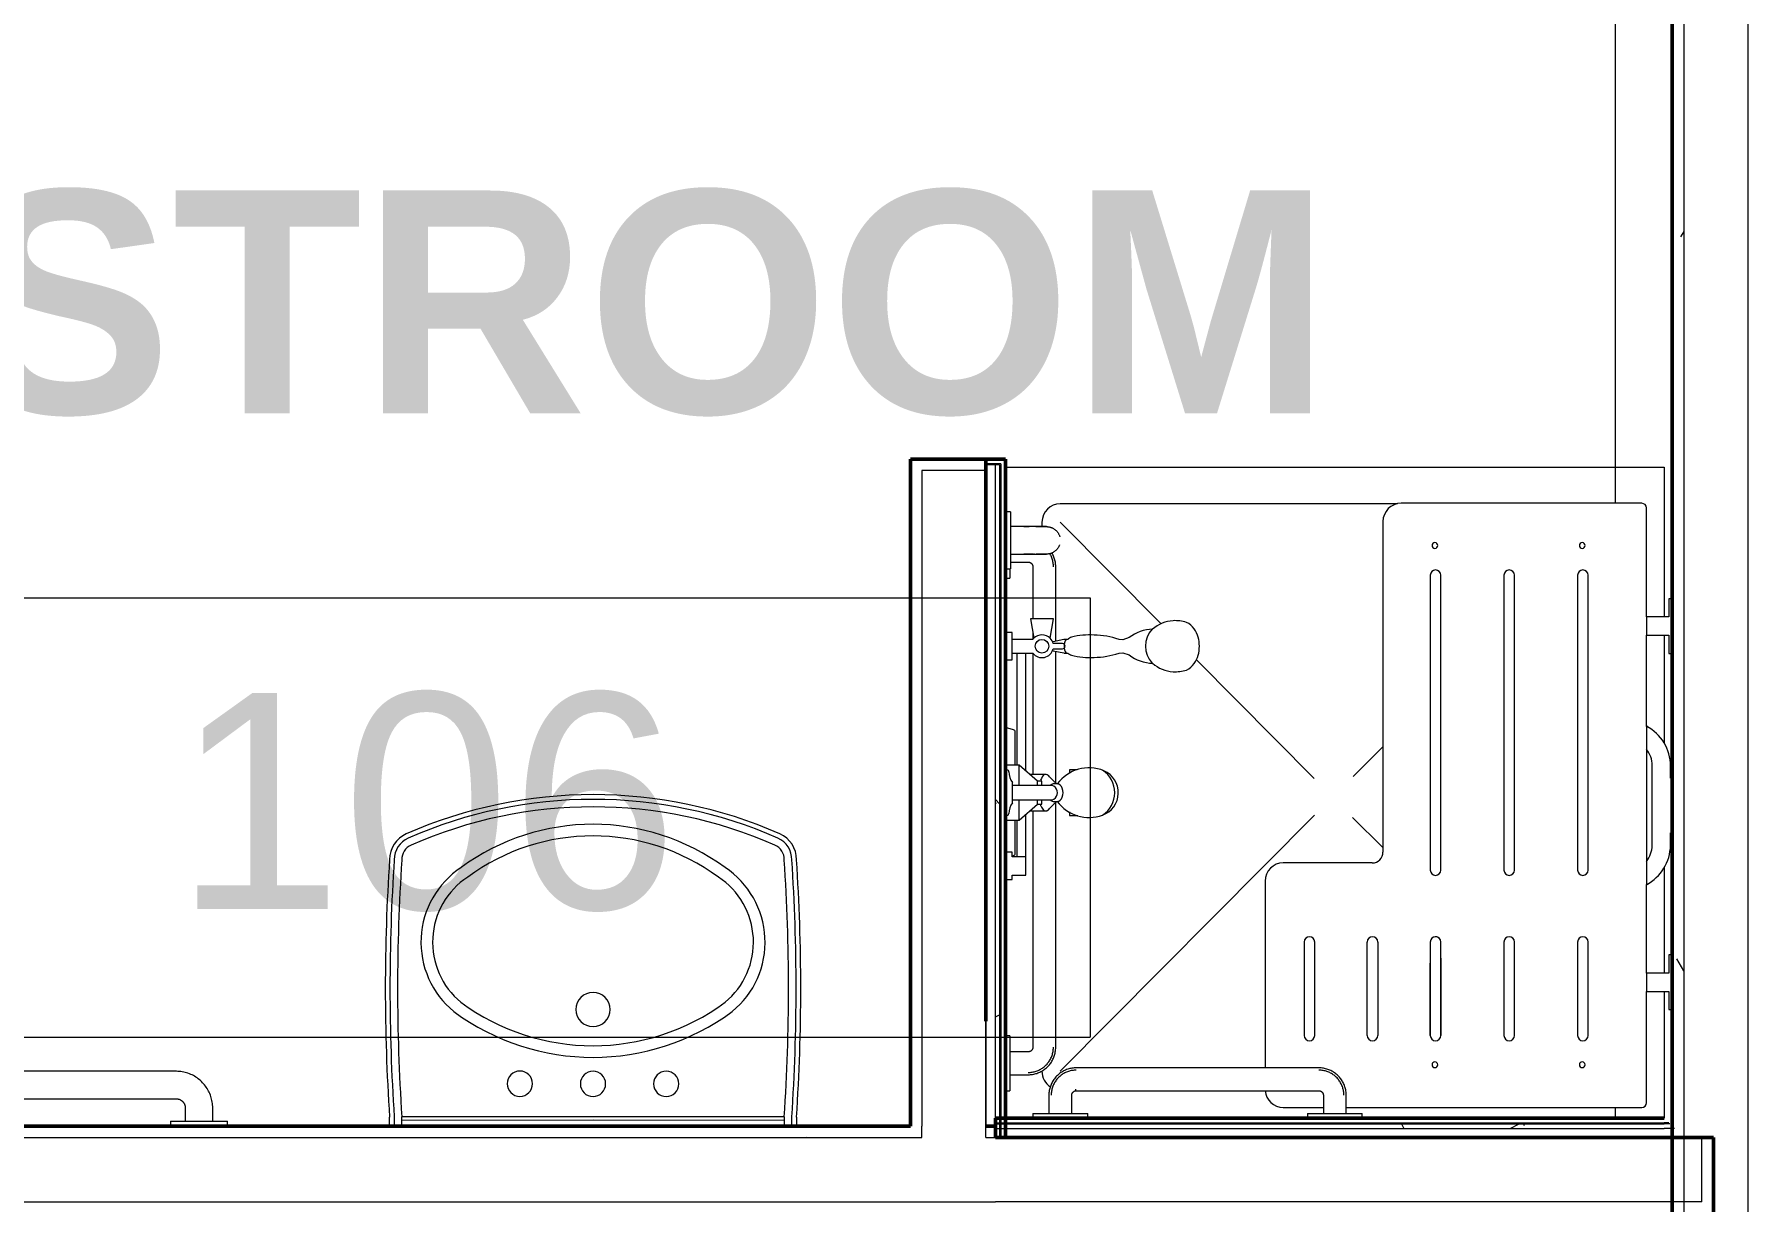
# Model space of a CAD drawing. Header units: inches. Extents: x 23906 to 26716, y -23130 to -20467.
# Drawn here: x 25213.5 to 25307.1, y -22465.6 to -22401.8 of the extents above; entities that cross this region are included whole.
import ezdxf

# ---------------------------------------------------------------- set-up
doc = ezdxf.new("R2010")
doc.units = ezdxf.units.IN
doc.header["$MEASUREMENT"] = 0
for name, color, linetype, lineweight in [('A-AREA', 32, 'Continuous', 9), ('A-AREA-IDEN', 2, 'Continuous', 9), ('A-GENM', 13, 'Continuous', 9), ('A-WALL', 113, 'Continuous', 13), ('A-WALL-PATT', 111, 'Continuous', 50), ('I-WALL', 2, 'Continuous', 13), ('P-SANR-FIXT', 6, 'Continuous', 9), ('Q-SPCQ', 91, 'Continuous', 9)]:
    doc.layers.add(name, color=color, linetype=linetype, lineweight=lineweight)
doc.styles.add('Arial_2', font='arial.ttf', dxfattribs={"height": 11.802395})
doc.styles.add('Arial_B_1', font='arialbd.ttf', dxfattribs={"height": 12.177074})
pattern_1 = [(0, (0, 0), (30.72, 7.68), [1.267, -21.773, 1.267, -21.773, -122.88]), (0, (0, 0), (30.72, 7.68), [-46.08, 1.267, -44.813, 1.267, -21.773, -53.76]), (0, (0, 0), (30.72, 7.68), [-115.2, 1.267, -14.093, 1.267, -37.133]), (120, (11.52, 3.84), (-22.0110751, 22.7643004), [1.267, -21.773, 1.267, -21.773, -122.88]), (120, (11.52, 3.84), (-22.0110751, 22.7643004), [-46.08, 1.267, -44.813, 1.267, -21.773, -53.76]), (120, (11.52, 3.84), (-22.0110751, 22.7643004), [-115.2, 1.267, -14.093, 1.267, -37.133]), (240, (15.36, 19.2), (-8.7089249, -30.4443004), [1.267, -21.773, 1.267, -21.773, -122.88]), (240, (15.36, 19.2), (-8.7089249, -30.4443004), [-46.08, 1.267, -44.813, 1.267, -21.773, -53.76]), (240, (15.36, 19.2), (-8.7089249, -30.4443004), [-115.2, 1.267, -14.093, 1.267, -37.133])]
pattern_2 = [(296.565, (14.4, 8.64), (0.000499, 57.600217), [6.44, -122.358]), (33.69, (17.28, 2.88), (0.000345, 57.60007), [10.384, -197.296]), (33.69, (74.88, 2.88), (0.000345, 57.60007), [10.384, -197.296]), (33.69, (132.48, 2.88), (0.000345, 57.60007), [10.384, -197.296]), (116.565, (25.92, 8.64), (-0.000396, 57.59977), [6.44, -122.358]), (213.69, (23.04, 14.4), (0.000345, 57.60007), [10.384, -197.296]), (213.69, (80.64, 14.4), (0.000345, 57.60007), [10.384, -197.296]), (213.69, (138.24, 14.4), (0.000345, 57.60007), [10.384, -197.296]), (26.565, (37.44, 8.64), (0.0005, 57.60022), [12.88, -115.918]), (26.565, (95.04, 8.64), (0.0005, 57.60022), [12.88, -115.918]), (270, (48.96, 14.4), (57.6, 4e-15), [5.76, -51.84]), (225, (48.96, 8.64), (-4e-15, 57.599504), [8.146, -73.313]), (135, (43.2, 2.88), (4e-15, 57.599504), [8.146, -73.313]), (288.435, (25.92, 25.92), (0.000265, 57.599939), [9.107, -173.04]), (18.435, (28.8, 17.28), (0.000265, 57.59994), [9.107, -173.04]), (18.435, (86.4, 17.28), (0.000265, 57.59994), [9.107, -173.04]), (18.435, (144, 17.28), (0.000265, 57.59994), [9.107, -173.04]), (135, (37.44, 20.16), (4e-15, 57.599504), [8.146, -73.313]), (180, (31.68, 25.92), (-7e-15, -57.6), [5.76, -51.84]), (251.565, (11.52, 40.32), (-0.000265, 57.599939), [9.107, -173.04]), (315, (8.64, 31.68), (-4e-15, 57.599504), [8.146, -73.313]), (71.565, (14.4, 25.92), (-0.000265, 57.599939), [9.107, -173.04]), (135, (17.28, 34.56), (4e-15, 57.599504), [8.146, -73.313]), (225, (34.56, 40.32), (-4e-15, 57.599504), [8.146, -73.313]), (123.69, (28.8, 34.56), (0.000345, 57.600068), [10.384, -197.296]), (123.69, (86.4, 34.56), (0.000345, 57.600068), [10.384, -197.296]), (26.565, (23.04, 43.2), (0.0005, 57.60022), [6.44, -122.358]), (26.565, (80.64, 43.2), (0.0005, 57.60022), [6.44, -122.358]), (315, (28.8, 46.08), (-4e-15, 57.599504), [8.146, -73.313]), (213.69, (54.72, 54.72), (0.000345, 57.60007), [10.384, -197.296]), (213.69, (112.32, 54.72), (0.000345, 57.60007), [10.384, -197.296]), (213.69, (169.92, 54.72), (0.000345, 57.60007), [10.384, -197.296]), (296.565, (46.08, 48.96), (0.000499, 57.600217), [6.44, -122.358]), (45, (48.96, 43.2), (4e-15, 57.599504), [8.146, -73.313]), (90, (54.72, 48.96), (-57.6, 4e-15), [5.76, -51.84]), (213.69, (28.8, 57.6), (0.000345, 57.60007), [10.384, -197.296]), (213.69, (86.4, 57.6), (0.000345, 57.60007), [10.384, -197.296]), (213.69, (144, 57.6), (0.000345, 57.60007), [10.384, -197.296]), (315, (20.16, 51.84), (-4e-15, 57.599504), [4.073, -77.386]), (26.565, (23.04, 48.96), (0.0005, 57.60022), [6.44, -122.358]), (26.565, (80.64, 48.96), (0.0005, 57.60022), [6.44, -122.358]), (90, (28.8, 51.84), (-57.6, 4e-15), [5.76, -51.84]), (333.435, (5.76, 54.72), (-0.0005, 57.60022), [6.44, -122.358]), (333.435, (63.36, 54.72), (-0.0005, 57.60022), [6.44, -122.358]), (243.435, (11.52, 51.84), (0.000396, 57.59977), [6.44, -122.358]), (161.565, (8.64, 46.08), (-0.000265, 57.59994), [9.107, -173.04]), (161.565, (66.24, 46.08), (-0.000265, 57.59994), [9.107, -173.04]), (161.565, (123.84, 46.08), (-0.000265, 57.59994), [9.107, -173.04]), (45, (0, 48.96), (4e-15, 57.599504), [8.146, -73.313]), (26.565, (2.88, 0), (0.0005, 57.60022), [6.44, -122.358]), (26.565, (60.48, 0), (0.0005, 57.60022), [6.44, -122.358]), (116.565, (8.64, 2.88), (-0.000396, 57.59977), [6.44, -122.358]), (206.565, (5.76, 8.64), (0.0005, 57.60022), [6.44, -122.358]), (206.565, (63.36, 8.64), (0.0005, 57.60022), [6.44, -122.358]), (296.565, (0, 5.76), (0.000499, 57.600217), [6.44, -122.358]), (14.036, (43.2, 25.92), (0.000245, 57.59979), [11.875, -225.616]), (14.036, (100.8, 25.92), (0.000245, 57.59979), [11.875, -225.616]), (14.036, (158.4, 25.92), (0.000245, 57.59979), [11.875, -225.616]), (14.036, (216, 25.92), (0.000245, 57.59979), [11.875, -225.616]), (135, (54.72, 28.8), (4e-15, 57.599504), [8.146, -73.313]), (198.435, (48.96, 34.56), (0.000265, 57.59994), [9.107, -173.04]), (198.435, (106.56, 34.56), (0.000265, 57.59994), [9.107, -173.04]), (198.435, (164.16, 34.56), (0.000265, 57.59994), [9.107, -173.04]), (296.565, (40.32, 31.68), (0.000499, 57.600217), [6.44, -122.358]), (333.435, (2.88, 17.28), (-0.0005, 57.60022), [6.44, -122.358]), (333.435, (60.48, 17.28), (-0.0005, 57.60022), [6.44, -122.358]), (45, (8.64, 14.4), (4e-15, 57.599504), [4.073, -77.386]), (116.565, (11.52, 17.28), (-0.000396, 57.59977), [6.44, -122.358]), (225, (8.64, 23.04), (-4e-15, 57.599504), [8.146, -73.313])]

# ---------------------------------------------------------------- blocks, each defined once
blk = doc.blocks.new('Sink-Bathroom-Kohler-Pinoir-2035-8 - Vitreous_China-0-White-11071-Enlarged First Floor Plan _East_')
at = {"layer": 'P-SANR-FIXT', "color": 7}
for p, q in [((25232.927, -22461.428), (25232.927, -22460.931)), ((25233.183, -22460.922), (25233.183, -22461.428)), ((25233.596, -22461.428), (25233.596, -22460.908)), ((25233.596, -22461.095), (25244.046, -22461.08)), ((25244.046, -22460.908), (25233.597, -22460.908)), ((25254.496, -22460.908), (25244.046, -22460.908)), ((25244.046, -22461.08), (25254.497, -22461.095)), ((25254.497, -22460.908), (25254.497, -22461.428)), ((25254.91, -22461.428), (25254.91, -22460.922)), ((25255.166, -22460.931), (25255.166, -22461.428))]:
    blk.add_line(p, q, dxfattribs=at)
for centre, radius, start, end in [((25244.048, -22468.728), 25.411, 66.33023, 113.67416), ((25244.048, -22468.728), 25.155, 66.33023, 113.67265), ((25244.048, -22468.728), 24.741, 66.33023, 113.66977), ((25234.472, -22446.867), 1.545, 113.96045, 180.03452), ((25244.046, -22457.139), 12.202, 53.76827, 126.23173), ((25244.046, -22457.139), 11.567, 53.69309, 126.30691), ((25253.634, -22446.858), 1.532, 359.50574, 66.33023), ((25234.472, -22446.867), 1.289, 113.98765, 180.39647), ((25234.472, -22446.867), 0.875, 114.05534, 181.29272), ((25253.634, -22446.858), 0.862, 358.07827, 66.33023), ((25253.634, -22446.858), 1.276, 359.09648, 66.33023), ((25339.276, -22453.898), 106.581, 176.21831, 183.7835), ((25339.276, -22453.898), 106.325, 176.21351, 183.78805), ((25339.276, -22453.898), 105.911, 176.20455, 183.79545), ((25239.54, -22451.377), 4.895, 123.55144, 230.63664), ((25248.553, -22451.377), 4.895, 309.36336, 56.44856), ((25148.817, -22453.898), 105.911, 356.20455, 3.79545), ((25148.817, -22453.898), 106.325, 356.21195, 3.78539), ((25148.817, -22453.898), 106.581, 356.2165, 3.78002), ((25239.54, -22451.377), 4.26, 123.35585, 230.42253), ((25248.553, -22451.377), 4.26, 309.57747, 56.64415), ((25244.046, -22444.848), 12.183, 233.65076, 306.34924), ((25244.046, -22455.053), 0.934, 0, 180), ((25244.046, -22444.848), 12.818, 233.57252, 306.42748), ((25244.046, -22455.053), 0.934, 180, 0), ((25240.05, -22459.105), 0.692, 0, 180), ((25244.046, -22459.115), 0.69, 0, 180), ((25248.046, -22459.115), 0.69, 0, 180), ((25240.05, -22459.105), 0.692, 180, 0), ((25244.046, -22459.115), 0.69, 180, 0), ((25248.046, -22459.115), 0.69, 180, 0)]:
    blk.add_arc(centre, radius, start, end, dxfattribs=at)
blk = doc.blocks.new('817_Grab_Bars - 8170-001420-V28-Enlarged First Floor Plan _East_')
at = {"layer": 'Q-SPCQ', "color": 7}
for p, q in [((25501.515, -22642.74), (25501.234, -22642.74)), ((25501.234, -22644.303), (25501.234, -22642.74)), ((25501.234, -22643.553), (25500.515, -22643.553)), ((25500.515, -22645.053), (25501.234, -22645.053)), ((25501.234, -22645.865), (25501.234, -22644.303)), ((25498.515, -22645.553), (25498.515, -22685.053)), ((25500.015, -22685.053), (25500.015, -22645.553)), ((25501.234, -22645.865), (25501.515, -22645.865)), ((25501.515, -22684.74), (25501.234, -22684.74)), ((25501.234, -22686.303), (25501.234, -22684.74)), ((25501.234, -22685.553), (25500.515, -22685.553)), ((25500.515, -22687.053), (25501.234, -22687.053)), ((25501.234, -22687.865), (25501.234, -22686.303)), ((25501.234, -22687.865), (25501.515, -22687.865))]:
    blk.add_line(p, q, dxfattribs=at)
at = {"layer": 'Q-SPCQ', "color": 7, "flags": 128}
for points in [[(25500.515, -22643.553), (25500.435, -22643.554), (25500.355, -22643.559), (25500.276, -22643.567), (25500.197, -22643.578), (25500.118, -22643.593), (25500.04, -22643.61), (25499.963, -22643.631), (25499.886, -22643.654), (25499.811, -22643.681), (25499.736, -22643.711), (25499.663, -22643.743), (25499.592, -22643.779), (25499.521, -22643.817), (25499.453, -22643.858), (25499.386, -22643.902), (25499.321, -22643.949), (25499.258, -22643.998), (25499.196, -22644.049), (25499.137, -22644.103), (25499.081, -22644.159), (25499.026, -22644.218), (25498.974, -22644.279), (25498.924, -22644.341), (25498.877, -22644.406), (25498.832, -22644.472), (25498.79, -22644.54), (25498.751, -22644.61), (25498.715, -22644.681), (25498.682, -22644.754), (25498.651, -22644.828), (25498.624, -22644.903), (25498.599, -22644.979), (25498.578, -22645.056), (25498.559, -22645.134), (25498.544, -22645.213), (25498.532, -22645.292), (25498.523, -22645.371), (25498.518, -22645.451), (25498.515, -22645.531), (25498.515, -22645.553)], [(25500.015, -22645.553), (25500.016, -22645.533), (25500.017, -22645.513), (25500.019, -22645.493), (25500.022, -22645.473), (25500.025, -22645.453), (25500.03, -22645.434), (25500.035, -22645.415), (25500.041, -22645.396), (25500.047, -22645.377), (25500.055, -22645.358), (25500.063, -22645.34), (25500.072, -22645.322), (25500.081, -22645.304), (25500.092, -22645.287), (25500.103, -22645.27), (25500.114, -22645.254), (25500.126, -22645.238), (25500.139, -22645.223), (25500.153, -22645.208), (25500.167, -22645.194), (25500.181, -22645.18), (25500.197, -22645.167), (25500.212, -22645.155), (25500.228, -22645.143), (25500.245, -22645.132), (25500.262, -22645.122), (25500.28, -22645.112), (25500.297, -22645.103), (25500.316, -22645.094), (25500.334, -22645.087), (25500.353, -22645.08), (25500.372, -22645.074), (25500.391, -22645.068), (25500.411, -22645.064), (25500.43, -22645.06), (25500.45, -22645.057), (25500.47, -22645.055), (25500.49, -22645.053), (25500.51, -22645.053), (25500.515, -22645.053)], [(25498.515, -22685.053), (25498.517, -22685.133), (25498.522, -22685.213), (25498.53, -22685.292), (25498.541, -22685.371), (25498.555, -22685.45), (25498.573, -22685.528), (25498.593, -22685.606), (25498.617, -22685.682), (25498.643, -22685.757), (25498.673, -22685.832), (25498.706, -22685.905), (25498.741, -22685.976), (25498.78, -22686.047), (25498.821, -22686.115), (25498.865, -22686.182), (25498.911, -22686.247), (25498.96, -22686.31), (25499.012, -22686.372), (25499.066, -22686.431), (25499.122, -22686.488), (25499.18, -22686.542), (25499.241, -22686.594), (25499.304, -22686.644), (25499.368, -22686.691), (25499.435, -22686.736), (25499.503, -22686.778), (25499.573, -22686.817), (25499.644, -22686.853), (25499.717, -22686.886), (25499.791, -22686.917), (25499.866, -22686.944), (25499.942, -22686.969), (25500.019, -22686.99), (25500.097, -22687.009), (25500.175, -22687.024), (25500.254, -22687.036), (25500.334, -22687.045), (25500.414, -22687.05), (25500.494, -22687.053), (25500.515, -22687.053)], [(25500.515, -22685.553), (25500.495, -22685.552), (25500.475, -22685.551), (25500.455, -22685.549), (25500.436, -22685.546), (25500.416, -22685.543), (25500.396, -22685.538), (25500.377, -22685.533), (25500.358, -22685.527), (25500.339, -22685.521), (25500.321, -22685.513), (25500.302, -22685.505), (25500.284, -22685.496), (25500.267, -22685.487), (25500.25, -22685.476), (25500.233, -22685.465), (25500.217, -22685.454), (25500.201, -22685.442), (25500.186, -22685.429), (25500.171, -22685.415), (25500.157, -22685.401), (25500.143, -22685.387), (25500.13, -22685.371), (25500.117, -22685.356), (25500.106, -22685.34), (25500.094, -22685.323), (25500.084, -22685.306), (25500.074, -22685.288), (25500.065, -22685.271), (25500.057, -22685.252), (25500.049, -22685.234), (25500.042, -22685.215), (25500.036, -22685.196), (25500.031, -22685.177), (25500.026, -22685.157), (25500.023, -22685.138), (25500.019, -22685.118), (25500.017, -22685.098), (25500.016, -22685.078), (25500.015, -22685.058), (25500.015, -22685.053)]]:
    blk.add_lwpolyline(points, dxfattribs=at)
blk = doc.blocks.new('Parametric_ADA_Grab_Bar_-_2_Piece_3744 - Parametric_ADA_Grab_Bar_-_2_Piece_3744 2-222682-Enlarged First Floor Plan _East_')
at = {"layer": 'A-GENM', "color": 7}
for p, q in [((0.281, 30.906), (1.25, 30.906)), ((0, 30.031), (0.25, 30.031)), ((0.25, 30.526), (0.25, 30.031)), ((1.5, 30.656), (1.5, 27.812)), ((2.75, 26.588), (2.75, 30.656)), ((1.5, 27.045), (1.5, 26.687)), ((1.5, 25.937), (1.5, 19.308)), ((2.75, 18.864), (2.75, 26.037)), ((1.5, 17.317), (1.5, 4.406)), ((2.75, 4.406), (2.75, 17.761)), ((0.25, 5.031), (0, 5.031)), ((0.25, 5.031), (0.25, 2.031)), ((1.25, 4.156), (0.25, 4.156)), ((0.25, 2.906), (1.25, 2.906)), ((17.125, 3.281), (3.875, 3.281)), ((0, 2.031), (0.25, 2.031)), ((3.875, 2.031), (17.125, 2.031)), ((2.375, 1.781), (2.375, 0.781)), ((3.625, 0.781), (3.625, 1.781)), ((17.375, 1.781), (17.375, 0.781)), ((18.625, 0.781), (18.625, 1.781)), ((1.5, 0.781), (1.5, 0.531)), ((1.5, 0.781), (4.5, 0.781)), ((4.5, 0.531), (4.5, 0.781)), ((16.5, 0.781), (16.5, 0.531)), ((16.5, 0.781), (19.5, 0.781)), ((19.5, 0.531), (19.5, 0.781))]:
    blk.add_line(p, q, dxfattribs=at)
at = {"layer": 'A-GENM', "color": 7, "flags": 128}
for points in [[(1.25, 30.906), (1.26, 30.906), (1.27, 30.905), (1.28, 30.904), (1.29, 30.903), (1.3, 30.901), (1.309, 30.899), (1.319, 30.897), (1.329, 30.894), (1.338, 30.89), (1.347, 30.887), (1.356, 30.882), (1.365, 30.878), (1.374, 30.873), (1.383, 30.868), (1.391, 30.863), (1.399, 30.857), (1.407, 30.851), (1.415, 30.844), (1.422, 30.837), (1.429, 30.83), (1.436, 30.823), (1.443, 30.816), (1.449, 30.808), (1.455, 30.8), (1.46, 30.791), (1.466, 30.783), (1.47, 30.774), (1.475, 30.765), (1.479, 30.756), (1.483, 30.747), (1.486, 30.737), (1.49, 30.728), (1.492, 30.718), (1.494, 30.709), (1.496, 30.699), (1.498, 30.689), (1.499, 30.679), (1.5, 30.669), (1.5, 30.659), (1.5, 30.656)], [(2.625, 30.656), (2.624, 30.711), (2.621, 30.766), (2.615, 30.821), (2.607, 30.875), (2.598, 30.929), (2.586, 30.983), (2.571, 31.036), (2.555, 31.089), (2.537, 31.141), (2.516, 31.192), (2.494, 31.242), (2.47, 31.291), (2.443, 31.339), (2.417, 31.384)], [(2.75, 30.656), (2.749, 30.716), (2.745, 30.776), (2.739, 30.836), (2.731, 30.895), (2.72, 30.954), (2.707, 31.013), (2.692, 31.071), (2.674, 31.128), (2.654, 31.185), (2.632, 31.24), (2.607, 31.295), (2.58, 31.349), (2.552, 31.402)], [(1.25, 2.906), (1.31, 2.907), (1.37, 2.911), (1.43, 2.917), (1.489, 2.925), (1.548, 2.936), (1.607, 2.949), (1.665, 2.965), (1.722, 2.982), (1.778, 3.002), (1.834, 3.025), (1.889, 3.049), (1.943, 3.076), (1.995, 3.105), (2.047, 3.135), (2.097, 3.168), (2.146, 3.203), (2.193, 3.24), (2.239, 3.279), (2.283, 3.319), (2.326, 3.361), (2.367, 3.405), (2.406, 3.451), (2.443, 3.498), (2.479, 3.546), (2.512, 3.596), (2.544, 3.647), (2.573, 3.699), (2.6, 3.753), (2.625, 3.807), (2.648, 3.863), (2.669, 3.919), (2.687, 3.976), (2.703, 4.034), (2.717, 4.092), (2.728, 4.151), (2.737, 4.211), (2.744, 4.27), (2.748, 4.33), (2.75, 4.39), (2.75, 4.406)], [(1.5, 4.406), (1.5, 4.396), (1.499, 4.386), (1.498, 4.376), (1.497, 4.366), (1.495, 4.357), (1.493, 4.347), (1.49, 4.337), (1.487, 4.328), (1.484, 4.318), (1.48, 4.309), (1.476, 4.3), (1.472, 4.291), (1.467, 4.282), (1.462, 4.273), (1.456, 4.265), (1.451, 4.257), (1.444, 4.249), (1.438, 4.241), (1.431, 4.234), (1.424, 4.227), (1.417, 4.22), (1.409, 4.214), (1.401, 4.207), (1.393, 4.201), (1.385, 4.196), (1.377, 4.191), (1.368, 4.186), (1.359, 4.181), (1.35, 4.177), (1.341, 4.173), (1.331, 4.17), (1.322, 4.167), (1.312, 4.164), (1.302, 4.162), (1.292, 4.16), (1.283, 4.158), (1.273, 4.157), (1.263, 4.157), (1.253, 4.156), (1.25, 4.156)], [(1.25, 3.031), (1.305, 3.032), (1.36, 3.036), (1.415, 3.041), (1.469, 3.049), (1.523, 3.059), (1.577, 3.071), (1.63, 3.085), (1.683, 3.101), (1.734, 3.119), (1.785, 3.14), (1.836, 3.162), (1.885, 3.187), (1.933, 3.213), (1.98, 3.241), (2.026, 3.271), (2.071, 3.303), (2.115, 3.337), (2.157, 3.373), (2.197, 3.41), (2.236, 3.448), (2.274, 3.488), (2.31, 3.53), (2.344, 3.573), (2.376, 3.618), (2.407, 3.663), (2.436, 3.71), (2.463, 3.758), (2.488, 3.807), (2.511, 3.857), (2.532, 3.908), (2.55, 3.96), (2.567, 4.012), (2.582, 4.065), (2.595, 4.119), (2.605, 4.173), (2.613, 4.227), (2.619, 4.282), (2.623, 4.336), (2.625, 4.391), (2.625, 4.406)], [(3.875, 3.281), (3.815, 3.28), (3.755, 3.276), (3.695, 3.27), (3.636, 3.262), (3.577, 3.251), (3.518, 3.238), (3.46, 3.223), (3.403, 3.205), (3.347, 3.185), (3.291, 3.163), (3.236, 3.138), (3.182, 3.112), (3.13, 3.083), (3.078, 3.052), (3.028, 3.019), (2.979, 2.984), (2.932, 2.948), (2.886, 2.909), (2.842, 2.869), (2.799, 2.826), (2.758, 2.782), (2.719, 2.737), (2.682, 2.69), (2.646, 2.642), (2.613, 2.592), (2.581, 2.541), (2.552, 2.488), (2.525, 2.435), (2.5, 2.38), (2.477, 2.325), (2.456, 2.268), (2.438, 2.211), (2.422, 2.154), (2.408, 2.095), (2.397, 2.036), (2.388, 1.977), (2.381, 1.917), (2.377, 1.857), (2.375, 1.797), (2.375, 1.781)], [(3.875, 3.156), (3.82, 3.155), (3.765, 3.152), (3.71, 3.146), (3.656, 3.139), (3.602, 3.129), (3.548, 3.117), (3.495, 3.103), (3.442, 3.086), (3.391, 3.068), (3.34, 3.048), (3.289, 3.025), (3.24, 3.001), (3.192, 2.975), (3.145, 2.946), (3.099, 2.916), (3.054, 2.884), (3.01, 2.85), (2.968, 2.815), (2.928, 2.778), (2.889, 2.739), (2.851, 2.699), (2.815, 2.657), (2.781, 2.614), (2.749, 2.57), (2.718, 2.524), (2.689, 2.477), (2.662, 2.429), (2.637, 2.38), (2.614, 2.33), (2.593, 2.279), (2.575, 2.228), (2.558, 2.175), (2.543, 2.122), (2.53, 2.069), (2.52, 2.015), (2.512, 1.961), (2.506, 1.906), (2.502, 1.851), (2.5, 1.796), (2.5, 1.781)], [(18.625, 1.781), (18.624, 1.841), (18.62, 1.901), (18.614, 1.961), (18.606, 2.02), (18.595, 2.079), (18.582, 2.138), (18.567, 2.196), (18.549, 2.253), (18.529, 2.31), (18.507, 2.365), (18.482, 2.42), (18.455, 2.474), (18.427, 2.527), (18.396, 2.578), (18.363, 2.628), (18.328, 2.677), (18.291, 2.724), (18.253, 2.77), (18.212, 2.815), (18.17, 2.857), (18.126, 2.898), (18.081, 2.937), (18.034, 2.975), (17.985, 3.01), (17.935, 3.043), (17.884, 3.075), (17.832, 3.104), (17.779, 3.131), (17.724, 3.156), (17.669, 3.179), (17.612, 3.2), (17.555, 3.218), (17.497, 3.234), (17.439, 3.248), (17.38, 3.259), (17.321, 3.268), (17.261, 3.275), (17.201, 3.279), (17.141, 3.281), (17.125, 3.281)], [(18.5, 1.781), (18.499, 1.836), (18.496, 1.891), (18.49, 1.946), (18.482, 2), (18.473, 2.054), (18.461, 2.108), (18.446, 2.161), (18.43, 2.214), (18.412, 2.266), (18.391, 2.317), (18.369, 2.367), (18.345, 2.416), (18.318, 2.464), (18.29, 2.512), (18.26, 2.558), (18.228, 2.602), (18.194, 2.646), (18.159, 2.688), (18.122, 2.729), (18.083, 2.768), (18.043, 2.805), (18.001, 2.841), (17.958, 2.875), (17.914, 2.908), (17.868, 2.938), (17.821, 2.967), (17.773, 2.994), (17.724, 3.019), (17.674, 3.042), (17.623, 3.063), (17.572, 3.082), (17.519, 3.099), (17.466, 3.113), (17.413, 3.126), (17.359, 3.136), (17.304, 3.145), (17.25, 3.151), (17.195, 3.154), (17.14, 3.156), (17.125, 3.156)], [(3.625, 1.781), (3.625, 1.791), (3.626, 1.801), (3.627, 1.811), (3.628, 1.821), (3.63, 1.831), (3.632, 1.841), (3.635, 1.85), (3.638, 1.86), (3.641, 1.869), (3.645, 1.879), (3.649, 1.888), (3.653, 1.897), (3.658, 1.905), (3.663, 1.914), (3.669, 1.922), (3.674, 1.931), (3.681, 1.938), (3.687, 1.946), (3.694, 1.953), (3.701, 1.961), (3.708, 1.967), (3.716, 1.974), (3.724, 1.98), (3.732, 1.986), (3.74, 1.992), (3.748, 1.997), (3.757, 2.002), (3.766, 2.006), (3.775, 2.01), (3.784, 2.014), (3.794, 2.018), (3.803, 2.021), (3.813, 2.023), (3.823, 2.026), (3.833, 2.028), (3.842, 2.029), (3.852, 2.03), (3.862, 2.031), (3.872, 2.031), (3.875, 2.031)], [(17.125, 2.031), (17.135, 2.031), (17.145, 2.03), (17.155, 2.029), (17.165, 2.028), (17.175, 2.026), (17.184, 2.024), (17.194, 2.022), (17.204, 2.019), (17.213, 2.015), (17.222, 2.012), (17.231, 2.007), (17.24, 2.003), (17.249, 1.998), (17.258, 1.993), (17.266, 1.988), (17.274, 1.982), (17.282, 1.976), (17.29, 1.969), (17.297, 1.962), (17.304, 1.955), (17.311, 1.948), (17.318, 1.941), (17.324, 1.933), (17.33, 1.925), (17.335, 1.916), (17.341, 1.908), (17.345, 1.899), (17.35, 1.89), (17.354, 1.881), (17.358, 1.872), (17.361, 1.862), (17.365, 1.853), (17.367, 1.843), (17.369, 1.834), (17.371, 1.824), (17.373, 1.814), (17.374, 1.804), (17.375, 1.794), (17.375, 1.784), (17.375, 1.781)]]:
    blk.add_lwpolyline(points, dxfattribs=at)
blk = doc.blocks.new('Shower_Seat-Retractable-Frost_Products_LTD_-Handicap-_975L_M_ - Steel-Stainless-V39-Enlarged First Floor Plan _East_')
at = {"layer": 'Q-SPCQ', "color": 50, "lineweight": 20}
for p, q in [((25301.354, -22427.402), (25288.206, -22427.402)), ((25301.603, -22433.61), (25301.603, -22427.652)), ((25287.208, -22428.4), (25287.208, -22446.456)), ((25289.793, -22431.331), (25289.793, -22447.438)), ((25290.371, -22447.438), (25290.371, -22431.331)), ((25293.82, -22431.331), (25293.82, -22447.438)), ((25294.397, -22447.438), (25294.397, -22431.331)), ((25297.847, -22431.331), (25297.847, -22447.438)), ((25298.424, -22447.438), (25298.424, -22431.331)), ((25303.015, -22432.616), (25302.838, -22432.616)), ((25302.838, -22432.616), (25302.838, -22433.61)), ((25301.603, -22433.61), (25301.603, -22434.611)), ((25302.838, -22433.61), (25301.603, -22433.61)), ((25301.603, -22434.611), (25302.837, -22434.611)), ((25301.603, -22439.587), (25301.603, -22434.611)), ((25302.837, -22434.611), (25302.837, -22435.602)), ((25302.837, -22435.602), (25303.015, -22435.602)), ((25301.603, -22439.518), (25301.603, -22448.234)), ((25301.92, -22446.086), (25301.92, -22441.715)), ((25302.921, -22442.418), (25302.921, -22441.744)), ((25303.009, -22442.411), (25302.921, -22442.418)), ((25303.009, -22445.411), (25303.009, -22442.411)), ((25302.92, -22445.411), (25303.009, -22445.411)), ((25302.92, -22446.086), (25302.92, -22445.411)), ((25286.619, -22447.045), (25281.763, -22447.045)), ((25280.765, -22448.043), (25280.765, -22458.24)), ((25301.603, -22453.068), (25301.603, -22448.234)), ((25282.902, -22451.367), (25282.902, -22456.474)), ((25283.48, -22456.474), (25283.48, -22451.367)), ((25286.348, -22456.474), (25286.348, -22451.367)), ((25286.925, -22451.367), (25286.925, -22456.474)), ((25289.793, -22451.367), (25289.793, -22451.416)), ((25289.793, -22451.367), (25289.793, -22456.474)), ((25290.371, -22456.474), (25290.371, -22451.367)), ((25293.82, -22451.367), (25293.82, -22456.474)), ((25294.397, -22456.474), (25294.397, -22451.367)), ((25297.847, -22451.367), (25297.847, -22456.474)), ((25298.424, -22456.474), (25298.424, -22451.367)), ((25302.838, -22452.075), (25302.838, -22453.068)), ((25303.015, -22452.075), (25302.838, -22452.075)), ((25289.793, -22456.474), (25289.793, -22452.518)), ((25290.371, -22452.248), (25290.371, -22456.474)), ((25301.603, -22453.068), (25301.603, -22454.068)), ((25302.838, -22453.068), (25301.603, -22453.068)), ((25301.603, -22454.068), (25302.838, -22454.068)), ((25301.603, -22460.153), (25301.603, -22454.068)), ((25302.838, -22454.068), (25302.838, -22455.06)), ((25302.838, -22455.06), (25303.015, -22455.06)), ((25281.763, -22460.402), (25283.953, -22460.402)), ((25285.203, -22460.402), (25301.354, -22460.402))]:
    blk.add_line(p, q, dxfattribs=at)
for centre, radius, start, end in [((25288.206, -22428.4), 0.998, 90, 180), ((25301.354, -22427.652), 0.249, 0, 90), ((25290.046, -22429.707), 0.157, 90, 270), ((25290.046, -22429.707), 0.157, 270, 90), ((25298.1, -22429.707), 0.157, 90, 270), ((25298.1, -22429.707), 0.157, 270, 90), ((25290.082, -22431.331), 0.289, 0, 180), ((25294.109, -22431.331), 0.289, 0, 180), ((25298.135, -22431.331), 0.289, 0, 180), ((25300.497, -22441.744), 2.424, 0, 62.84891), ((25300.63, -22441.43), 2.092, 57.84055, 62.21173), ((25300.567, -22441.715), 1.353, 0, 40), ((25286.619, -22446.456), 0.589, 270, 0), ((25300.468, -22446.057), 1.452, 321.41994, 358.84531), ((25300.451, -22446.05), 2.469, 297.82166, 359.14584), ((25281.763, -22448.043), 0.998, 90, 180), ((25290.081, -22447.438), 0.288, 180, 0), ((25294.108, -22447.438), 0.288, 180, 0), ((25298.135, -22447.438), 0.289, 180, 0), ((25300.733, -22446.702), 1.773, 299.50436, 304.75482), ((25283.191, -22451.367), 0.289, 0, 180), ((25286.636, -22451.367), 0.289, 0, 180), ((25290.082, -22451.367), 0.289, 40.78633, 180), ((25290.082, -22451.367), 0.289, 0, 180), ((25294.109, -22451.367), 0.289, 0, 180), ((25298.135, -22451.367), 0.289, 0, 180), ((25283.191, -22456.474), 0.289, 180, 0), ((25286.636, -22456.474), 0.289, 180, 0), ((25290.082, -22456.474), 0.289, 180, 0), ((25290.082, -22456.474), 0.289, 180, 0), ((25294.109, -22456.474), 0.289, 180, 0), ((25298.135, -22456.474), 0.289, 180, 0), ((25290.046, -22458.072), 0.157, 90, 270), ((25290.046, -22458.072), 0.157, 270, 90), ((25298.1, -22458.072), 0.157, 90, 270), ((25298.1, -22458.072), 0.157, 270, 90), ((25281.763, -22459.404), 0.998, 184.71544, 270), ((25301.354, -22460.153), 0.249, 270, 0)]:
    blk.add_arc(centre, radius, start, end, dxfattribs=at)
blk = doc.blocks.new('817_Grab_Bars - 8170-001180-V40-Enlarged First Floor Plan _East_')
at = {"layer": 'Q-SPCQ', "color": 7}
for p, q in [((25266.859, -22427.865), (25266.578, -22427.865)), ((25266.859, -22427.865), (25266.859, -22430.99)), ((25267.578, -22428.678), (25266.859, -22428.678)), ((25266.859, -22430.178), (25267.578, -22430.178)), ((25268.167, -22430.178), (25268.122, -22430.178)), ((25266.578, -22430.99), (25266.859, -22430.99))]:
    blk.add_line(p, q, dxfattribs=at)
at = {"layer": 'Q-SPCQ', "color": 7, "flags": 128}
for points in [[(25268.828, -22428.678), (25268.827, -22428.678), (25268.824, -22428.678), (25268.819, -22428.678), (25268.812, -22428.678), (25268.803, -22428.678), (25268.792, -22428.678), (25268.779, -22428.678), (25268.764, -22428.678), (25268.748, -22428.678), (25268.729, -22428.678), (25268.709, -22428.678), (25268.686, -22428.678), (25268.662, -22428.678), (25268.637, -22428.678), (25268.609, -22428.678), (25268.58, -22428.678), (25268.55, -22428.678), (25268.517, -22428.678), (25268.484, -22428.678), (25268.449, -22428.678), (25268.412, -22428.678), (25268.374, -22428.678), (25268.335, -22428.678), (25268.295, -22428.678), (25268.253, -22428.678), (25268.211, -22428.678), (25268.167, -22428.678), (25268.122, -22428.678), (25268.077, -22428.678), (25268.031, -22428.678), (25267.984, -22428.678), (25267.936, -22428.678), (25267.888, -22428.678), (25267.839, -22428.678), (25267.79, -22428.678), (25267.741, -22428.678), (25267.691, -22428.678), (25267.641, -22428.678), (25267.591, -22428.678), (25267.578, -22428.678)], [(25267.578, -22428.678), (25267.628, -22428.678), (25267.678, -22428.678), (25267.727, -22428.678), (25267.777, -22428.678), (25267.826, -22428.678), (25267.875, -22428.678)], [(25268.242, -22428.678), (25268.284, -22428.678), (25268.324, -22428.678), (25268.364, -22428.678), (25268.402, -22428.678), (25268.439, -22428.678), (25268.474, -22428.678), (25268.509, -22428.678), (25268.541, -22428.678), (25268.572, -22428.678), (25268.602, -22428.678), (25268.63, -22428.678), (25268.656, -22428.678), (25268.68, -22428.678), (25268.703, -22428.678), (25268.724, -22428.678), (25268.743, -22428.678), (25268.76, -22428.678), (25268.775, -22428.678), (25268.789, -22428.678), (25268.8, -22428.678), (25268.81, -22428.678), (25268.817, -22428.678), (25268.823, -22428.678), (25268.826, -22428.678), (25268.828, -22428.678)], [(25268.828, -22428.678), (25268.858, -22428.678), (25268.888, -22428.68), (25268.918, -22428.683), (25268.947, -22428.687), (25268.977, -22428.693), (25269.006, -22428.699), (25269.035, -22428.707), (25269.064, -22428.716), (25269.092, -22428.726), (25269.12, -22428.737), (25269.147, -22428.749), (25269.174, -22428.763), (25269.2, -22428.777), (25269.226, -22428.792), (25269.251, -22428.809), (25269.276, -22428.826), (25269.299, -22428.845), (25269.322, -22428.864), (25269.344, -22428.884), (25269.366, -22428.905), (25269.386, -22428.927), (25269.406, -22428.95), (25269.424, -22428.973), (25269.442, -22428.998), (25269.459, -22429.023), (25269.475, -22429.048), (25269.489, -22429.074), (25269.503, -22429.101), (25269.515, -22429.128), (25269.527, -22429.156), (25269.537, -22429.184), (25269.546, -22429.213), (25269.554, -22429.242)], [(25269.54, -22429.664), (25269.53, -22429.692), (25269.519, -22429.72), (25269.506, -22429.747), (25269.493, -22429.774), (25269.479, -22429.8), (25269.463, -22429.826), (25269.447, -22429.851), (25269.429, -22429.876), (25269.411, -22429.899), (25269.392, -22429.922), (25269.371, -22429.945), (25269.35, -22429.966), (25269.328, -22429.986), (25269.306, -22430.006), (25269.282, -22430.025), (25269.258, -22430.042), (25269.233, -22430.059), (25269.207, -22430.075), (25269.181, -22430.089), (25269.154, -22430.103), (25269.127, -22430.115), (25269.099, -22430.127), (25269.071, -22430.137), (25269.043, -22430.146), (25269.014, -22430.154), (25268.985, -22430.161), (25268.955, -22430.167), (25268.926, -22430.171), (25268.896, -22430.175), (25268.866, -22430.177), (25268.836, -22430.178), (25268.828, -22430.178)], [(25267.578, -22430.178), (25267.628, -22430.178), (25267.678, -22430.178), (25267.727, -22430.178), (25267.777, -22430.178), (25267.826, -22430.178), (25267.875, -22430.178), (25267.923, -22430.178), (25267.971, -22430.178), (25268.018, -22430.178), (25268.064, -22430.178), (25268.11, -22430.178), (25268.155, -22430.178), (25268.199, -22430.178), (25268.242, -22430.178), (25268.284, -22430.178), (25268.324, -22430.178), (25268.364, -22430.178), (25268.402, -22430.178), (25268.439, -22430.178), (25268.474, -22430.178), (25268.509, -22430.178), (25268.541, -22430.178), (25268.572, -22430.178), (25268.602, -22430.178), (25268.63, -22430.178), (25268.656, -22430.178), (25268.68, -22430.178), (25268.703, -22430.178), (25268.724, -22430.178), (25268.743, -22430.178), (25268.76, -22430.178), (25268.775, -22430.178), (25268.789, -22430.178), (25268.8, -22430.178), (25268.81, -22430.178), (25268.817, -22430.178), (25268.823, -22430.178), (25268.826, -22430.178), (25268.828, -22430.178)], [(25268.077, -22430.178), (25268.031, -22430.178), (25267.984, -22430.178), (25267.936, -22430.178), (25267.888, -22430.178), (25267.839, -22430.178), (25267.79, -22430.178), (25267.741, -22430.178), (25267.691, -22430.178), (25267.641, -22430.178), (25267.591, -22430.178)], [(25268.828, -22430.178), (25268.827, -22430.178), (25268.824, -22430.178), (25268.819, -22430.178), (25268.812, -22430.178), (25268.803, -22430.178), (25268.792, -22430.178), (25268.779, -22430.178), (25268.764, -22430.178), (25268.748, -22430.178), (25268.729, -22430.178), (25268.709, -22430.178), (25268.686, -22430.178), (25268.662, -22430.178), (25268.637, -22430.178), (25268.609, -22430.178), (25268.58, -22430.178), (25268.55, -22430.178), (25268.517, -22430.178), (25268.484, -22430.178), (25268.449, -22430.178), (25268.412, -22430.178), (25268.374, -22430.178), (25268.335, -22430.178), (25268.295, -22430.178), (25268.253, -22430.178)]]:
    blk.add_lwpolyline(points, dxfattribs=at)
blk = doc.blocks.new('Shower Base-3D - 36_ x 36_-96782-Enlarged First Floor Plan _East_')
at = {"layer": 'P-SANR-FIXT', "color": 7}
for p, q in [((-18, 18), (18, 18)), ((18, 18), (18, 9.861)), ((3.434, 16), (-15, 16)), ((-16, 15), (-16, 14.742)), ((-9.494, 9.436), (-15, 15)), ((18, 8.817), (18, 2.9)), ((-1.132, 0.984), (-7.533, 7.453)), ((1.011, 1.109), (2.63, 2.717)), ((-1.116, -1.003), (-15, -15)), ((0.972, -1.143), (2.63, -2.781)), ((18, -3.85), (18, -9.64)), ((18, -10.64), (18, -17.562)), ((-14.181, -16), (-14.125, -16))]:
    blk.add_line(p, q, dxfattribs=at)
for centre, start, end in [((-15, 15), 90, 180), ((-15, -15), 180, 237.68311)]:
    blk.add_arc(centre, 1, start, end, dxfattribs=at)
blk = doc.blocks.new('Shower-Unit-Zurn-Z7301-SS-MT-DV2P-HW - Z7301-SS-MT-DV2P-HW-V44-Enlarged First Floor Plan _East_')
at = {"layer": 'A-GENM'}
for p, q in [((-4.75, 0), (-4.75, -0.375)), ((-4.75, -0.375), (-4.5, -0.375)), ((-4.5, -0.375), (-4.5, -1.125)), ((-3.5, -1.125), (-3.5, -0.375)), ((-3.5, -0.375), (-3.25, -0.375)), ((-1.5, -0.625), (-3.5, -0.625)), ((-3.25, -0.375), (-3.25, 0)), ((7.625, -0.625), (1.5, -0.625)), ((7.25, 0), (7.25, -0.375)), ((7.25, -0.375), (7.625, -0.375)), ((7.625, -0.375), (8.375, -0.375)), ((7.625, -0.375), (7.625, -1.5)), ((8.375, -1.5), (8.375, -0.375)), ((8.375, -0.375), (8.75, -0.375)), ((8.75, -0.375), (8.75, 0)), ((-4.5, -1.125), (-3.5, -1.125)), ((-3.5, -1.125), (-1.172, -1.125)), ((1.172, -1.125), (7.625, -1.125)), ((9.5, -1.365), (8.436, -1.552)), ((9.5, -2.625), (9.5, -1.365)), ((7.753, -2.618), (7.63, -3.185)), ((7.859, -2.609), (7.859, -3.125)), ((8.141, -3.125), (8.141, -2.609)), ((8.37, -3.185), (8.247, -2.618)), ((8.436, -2.448), (9.5, -2.625)), ((7.625, -3.24), (7.625, -3.405)), ((8.375, -3.405), (8.375, -3.24)), ((7.647, -6.422), (7.522, -6.76)), ((7.628, -6.209), (7.647, -6.422)), ((8.353, -6.422), (8.372, -6.209)), ((8.478, -6.76), (8.353, -6.422))]:
    blk.add_line(p, q, dxfattribs=at)
at = {"layer": 'A-GENM', "color": 7}
for p, q in [((-1.5, 0), (-1.5, -0.75)), ((-1.5, -0.75), (-0.4, -0.75)), ((-1.5, -0.75), (-0.625, -1.75)), ((0.4, -0.75), (1.5, -0.75)), ((0.625, -1.75), (1.5, -0.75)), ((1.5, -0.75), (1.5, 0)), ((-0.625, -1.75), (-0.4, -1.75)), ((-0.625, -1.75), (-0.625, -2)), ((0.4, -1.75), (0.625, -1.75)), ((0.625, -2), (0.625, -1.75)), ((-0.625, -2), (-0.4, -2)), ((0.4, -2), (0.625, -2)), ((-1.052, -3.5), (-1.25, -3.5)), ((-1.25, -3.5), (-1.25, -3.959)), ((1.25, -3.5), (1.065, -3.5)), ((1.25, -3.921), (1.25, -3.5))]:
    blk.add_line(p, q, dxfattribs=at)
at = {"layer": 'A-GENM'}
blk.add_circle((8, -2), 0.375, dxfattribs=at)
for centre, radius, start, end in [((8, -2), 0.625, 126.8699, 256.94806), ((8, -2), 0.625, 45.74747, 53.1301), ((8, -2), 0.625, 314.25721, 45.74747), ((7.887, -2.647), 0.137, 157.22513, 167.77509), ((8, -2), 0.625, 283.05194, 314.25721), ((8.113, -2.647), 0.137, 12.22491, 22.77487), ((11.46, -4.612), 4.078, 165.82687, 183.34056), ((8.981, -4.316), 1.634, 146.12044, 154.53637), ((7.85, -3.233), 0.225, 167.77509, 181.81938), ((8, -3.898), 0.687, 56.90891, 123.09109), ((8, -3.125), 0.141, 180, 360), ((8.15, -3.233), 0.225, 358.18062, 12.22491), ((7.019, -4.316), 1.634, 25.46363, 33.87956), ((4.54, -4.612), 4.078, 356.65944, 14.17313), ((11.604, -4.808), 4.215, 180.56645, 199.4054), ((4.396, -4.808), 4.215, 340.5946, 359.43355), ((9.418, -8.151), 2.352, 143.72244, 177.4669), ((6.582, -8.151), 2.352, 2.5331, 36.27756), ((8.473, -9.28), 1.869, 138.72004, 176.46729), ((8.004, -8.991), 1.337, 46.12532, 133.87468), ((7.527, -9.28), 1.869, 3.53271, 41.27996), ((8.603, -9.288), 1.999, 176.46729, 197.53271), ((7.397, -9.288), 1.999, 342.46729, 3.53271), ((7.651, -9.455), 1.049, 204.56383, 235.43617), ((8.349, -9.455), 1.049, 304.56383, 335.43617), ((7.956, -9.011), 1.587, 235.43617, 271.58881), ((8.044, -9.011), 1.587, 268.41119, 304.56383)]:
    blk.add_arc(centre, radius, start, end, dxfattribs=at)
at = {"layer": 'P-SANR-FIXT', "color": 7}
for p, q in [((-1.238, 0), (-1.238, -0.096)), ((1.238, -0.096), (1.238, 0)), ((-3.455, -0.375), (-3.434, -0.449)), ((-3.313, -0.54), (-1.5, -0.54)), ((-0.55, -0.38), (-0.4, -0.38)), ((-0.4, -0.38), (-0.4, -2.464)), ((-0.4, -0.38), (0.4, -0.38)), ((0.4, -2.464), (0.4, -0.38)), ((0.4, -0.38), (0.55, -0.38)), ((1.5, -0.54), (3.313, -0.54)), ((3.434, -0.449), (3.563, 0)), ((-0.995, -1.327), (-0.995, -2.232)), ((0.995, -2.232), (0.995, -1.327)), ((-0.476, -2.643), (-0.476, -2.836)), ((0.476, -2.836), (0.476, -2.643))]:
    blk.add_line(p, q, dxfattribs=at)
for centre, radius, start, end in [((-3.313, -0.415), 0.125, 196, 270), ((-1.144, -0.096), 0.0945, 180, 270), ((-1.144, -1.213), 1.023, 54.522, 90), ((1.144, -1.213), 1.023, 90, 125.478), ((1.144, -0.096), 0.0945, 270, 0), ((3.313, -0.415), 0.125, 270, 344), ((-0.625, -2.115), 0.388, 197.50274, 230.49726), ((-2.256, -4.093), 2.175, 35.17998, 50.49726), ((2.256, -4.093), 2.175, 129.50274, 144.81413), ((0.625, -2.115), 0.388, 309.50274, 342.49726), ((0.793, -4.573), 2.151, 126.15343, 200.01754), ((-0.793, -4.573), 2.151, 337.82608, 53.84657), ((0.001, -4.862), 1.308, 200.01754, 336.41809), ((0, -4.514), 1.463, 212.9208, 327.0792)]:
    blk.add_arc(centre, radius, start, end, dxfattribs=at)
for centre, major_axis, ratio, start_param, end_param in [((0, -2.464), (-0.4, 0), 0.941821, 0, 3.141593), ((-0.108, -2.147), (-1.109, 0.077), 0.351489, 2.831356, 3.949343), ((0, -2.836), (-0.476, 0), 0.662364, 0, 3.141593)]:
    blk.add_ellipse(centre, major_axis=major_axis, ratio=ratio, start_param=start_param, end_param=end_param, dxfattribs=at)
blk.add_open_spline([(-0.682, -1.913), (-0.695, -1.918), (-0.815, -1.971), (-0.96, -2.075), (-1.018, -2.222), (-0.979, -2.302), (-0.941, -2.34)], degree=3, knots=[0.2535572, 0.2535572, 0.2535572, 0.2535572, 0.2857143, 0.5714286, 0.7857143, 1, 1, 1, 1], dxfattribs=at)
for points in [[(-0.4, -2.464), (-0.417, -2.482), (-0.444, -2.519), (-0.47, -2.58), (-0.476, -2.621), (-0.476, -2.643)], [(0.476, -2.643), (0.476, -2.621), (0.47, -2.58), (0.444, -2.519), (0.417, -2.482), (0.4, -2.464)]]:
    blk.add_open_spline(points, degree=3, dxfattribs=at)
blk = doc.blocks.new('Locker Rooms and Restrooms_rvt-1-Enlarged First Floor Plan _East_')
at = {"layer": 'A-WALL-PATT', "lineweight": 9}
h = blk.add_hatch(dxfattribs=at)
h.set_pattern_fill('FP_20', style=0, pattern_type=2)
h.set_pattern_definition(pattern_2)
h.paths.add_polyline_path([(25266.265, -22425.303), (25266.265, -22425.24), (25265.515, -22425.24), (25265.515, -22425.303)], flags=0)
h.paths.add_polyline_path([(25266.328, -22462.053), (25266.328, -22425.24), (25266.265, -22425.303), (25266.265, -22462.053)], flags=0)
h = blk.add_hatch(dxfattribs=at)
h.set_pattern_fill('FP_20', style=0, pattern_type=2)
h.set_pattern_definition(pattern_2)
h.paths.add_polyline_path([(25266.265, -22462.053), (25266.265, -22425.303), (25266.015, -22425.303), (25266.046, -22462.053)], flags=0)
h = blk.add_hatch(dxfattribs=at)
h.set_pattern_fill('FP_8', style=0, pattern_type=2)
h.set_pattern_definition(pattern_1)
h.paths.add_polyline_path([(25172.765, -22465.553), (25172.765, -22462.053), (25262.015, -22462.053), (25262.015, -22461.428), (25172.14, -22461.428), (25172.14, -22465.553)], flags=0)
h.paths.add_polyline_path([(25265.515, -22462.053), (25266.046, -22462.053), (25266.046, -22461.428), (25265.515, -22461.428)], flags=0)
h = blk.add_hatch(dxfattribs=at)
h.set_pattern_fill('FP_20', style=0, pattern_type=2)
h.set_pattern_definition(pattern_2)
h.paths.add_polyline_path([(25281.257, -22461.303), (25302.828, -22461.303), (25302.828, -22461.24), (25266.046, -22461.24), (25266.046, -22461.303), (25277.045, -22461.303)], flags=0)
h = blk.add_hatch(dxfattribs=at)
h.set_pattern_fill('FP_20', style=0, pattern_type=2)
h.set_pattern_definition(pattern_2)
h.paths.add_polyline_path([(25266.046, -22461.553), (25302.89, -22461.553), (25302.89, -22461.303), (25266.046, -22461.303)], flags=0)
at = {"layer": 'A-WALL', "color": 10}
for p, q in [((25262.015, -22425.615), (25262.015, -22461.428)), ((25265.515, -22425.615), (25262.015, -22425.615)), ((25266.265, -22425.24), (25265.515, -22425.24)), ((25266.265, -22425.303), (25265.515, -22425.303)), ((25266.015, -22425.303), (25266.015, -22455.687)), ((25266.328, -22425.24), (25266.265, -22425.24)), ((25266.265, -22425.303), (25266.265, -22455.687)), ((25266.328, -22425.24), (25266.328, -22455.687)), ((25265.515, -22455.687), (25265.515, -22461.428)), ((25265.515, -22461.428), (25265.515, -22455.687)), ((25266.015, -22455.687), (25266.015, -22461.428)), ((25266.265, -22455.687), (25266.265, -22462.053)), ((25266.328, -22455.687), (25266.328, -22462.053)), ((25262.015, -22462.053), (25262.015, -22461.428)), ((25265.515, -22462.053), (25265.515, -22461.428)), ((25266.046, -22461.24), (25302.578, -22461.24)), ((25266.046, -22461.303), (25302.578, -22461.303)), ((25266.046, -22461.553), (25302.578, -22461.553)), ((25302.828, -22461.24), (25302.578, -22461.24)), ((25302.828, -22461.303), (25302.578, -22461.303)), ((25302.89, -22461.553), (25302.578, -22461.553)), ((25302.89, -22461.303), (25302.828, -22461.303)), ((25303.14, -22461.553), (25302.89, -22461.553)), ((25172.765, -22462.053), (25262.015, -22462.053)), ((25265.515, -22462.053), (25266.046, -22462.053)), ((25304.64, -22465.553), (25304.64, -22462.053)), ((25172.765, -22465.553), (25266.046, -22465.553)), ((25304.64, -22465.553), (25266.046, -22465.553))]:
    blk.add_line(p, q, dxfattribs=at)
at = {"layer": 'I-WALL', "color": 250, "lineweight": 50}
for p, q in [((25262.015, -22424.99), (25261.39, -22424.99)), ((25261.39, -22424.99), (25261.39, -22461.428)), ((25265.515, -22424.99), (25262.015, -22424.99)), ((25266.328, -22424.99), (25265.515, -22424.99)), ((25265.515, -22424.99), (25265.515, -22425.24)), ((25265.515, -22425.615), (25265.515, -22424.99)), ((25266.578, -22424.99), (25266.328, -22424.99)), ((25266.578, -22462.053), (25266.578, -22424.99)), ((25265.515, -22425.24), (25265.515, -22425.303)), ((25265.515, -22425.303), (25265.515, -22425.615)), ((25265.515, -22425.615), (25265.515, -22455.687)), ((25265.515, -22455.687), (25265.515, -22425.615)), ((25261.39, -22461.428), (25172.14, -22461.428)), ((25266.046, -22461.428), (25265.515, -22461.428)), ((25265.515, -22461.428), (25266.046, -22461.428)), ((25302.578, -22460.99), (25266.046, -22460.99)), ((25266.046, -22460.99), (25266.046, -22462.053)), ((25266.046, -22462.053), (25266.046, -22461.428)), ((25266.046, -22461.428), (25266.046, -22462.053)), ((25304.64, -22462.053), (25266.046, -22462.053)), ((25266.046, -22462.053), (25302.578, -22462.053)), ((25266.046, -22462.053), (25266.578, -22462.053)), ((25305.265, -22462.053), (25304.64, -22462.053)), ((25305.265, -22465.553), (25305.265, -22462.053)), ((25305.265, -22466.178), (25305.265, -22465.553))]:
    blk.add_line(p, q, dxfattribs=at)
at = {"color": 10, "lineweight": 13}
for name, p in [('Shower Base-3D - 36_ x 36_-96782-Enlarged First Floor Plan _East_', (25284.578, -22443.428)), ('817_Grab_Bars - 8170-001180-V40-Enlarged First Floor Plan _East_', (0, 0)), ('Shower_Seat-Retractable-Frost_Products_LTD_-Handicap-_975L_M_ - Steel-Stainless-V39-Enlarged First Floor Plan _East_', (0, 0)), ('Parametric_ADA_Grab_Bar_-_2_Piece_3744 - Parametric_ADA_Grab_Bar_-_2_Piece_3744 2-222682-Enlarged First Floor Plan _East_', (25266.578, -22461.522)), ('Sink-Bathroom-Kohler-Pinoir-2035-8 - Vitreous_China-0-White-11071-Enlarged First Floor Plan _East_', (0, 0))]:
    blk.add_blockref(name, p, dxfattribs=at)
for name, p, rotation in [('Shower-Unit-Zurn-Z7301-SS-MT-DV2P-HW - Z7301-SS-MT-DV2P-HW-V44-Enlarged First Floor Plan _East_', (25266.578, -22443.209), 89.99999999999926), ('817_Grab_Bars - 8170-001420-V28-Enlarged First Floor Plan _East_', (47866.818, 3040.087), 270)]:
    blk.add_blockref(name, p, dxfattribs=dict(at, rotation=rotation))
blk = doc.blocks.new('Room Tag - Room Tag-1304355-Enlarged First Floor Plan _East_')
at = {"layer": 'A-AREA-IDEN'}
for p, q in [((-0.375, -0.0625), (-0.375, -0.3125)), ((-0.375, -0.0625), (0.375, -0.0625)), ((0.375, -0.0625), (0.375, -0.3125)), ((-0.375, -0.3125), (0.375, -0.3125))]:
    blk.add_line(p, q, dxfattribs=at)

msp = doc.modelspace()

# ---------------------------------------------------------------- hatches: boundary and pattern name
at = {"layer": 'A-WALL-PATT', "lineweight": 9}
h = msp.add_hatch(dxfattribs=at)
h.set_pattern_fill('FP_8', color=256, style=0, pattern_type=2)
h.set_pattern_definition(pattern_1)
h.paths.add_polyline_path([(25303.64, -22787.303), (25303.64, -22561.053), (25303.015, -22561.053), (25303.015, -22787.303)], flags=0)
h.paths.add_polyline_path([(25303.64, -22557.553), (25303.64, -22369.553), (25303.015, -22369.553), (25303.015, -22557.553)], flags=0)

# ---------------------------------------------------------------- linework, layer by layer
at = {"layer": 'A-AREA'}
for p, q in [((25299.89, -22370.303), (25299.89, -22427.402)), ((25299.89, -22460.402), (25299.89, -22460.99))]:
    msp.add_line(p, q, dxfattribs=at)
at = {"layer": 'A-WALL'}
for p, q in [((25303.64, -22369.553), (25303.64, -22557.553)), ((25307.14, -22369.553), (25307.14, -22787.303))]:
    msp.add_line(p, q, dxfattribs=at)
at = {"layer": 'I-WALL', "lineweight": 50}
msp.add_line((25303.015, -22370.303), (25303.015, -22556.928), dxfattribs=at)

# ---------------------------------------------------------------- block references
at = {"lineweight": 5}
msp.add_blockref('Locker Rooms and Restrooms_rvt-1-Enlarged First Floor Plan _East_', (0, 0), dxfattribs=at)
at = {"layer": 'A-AREA-IDEN', "xscale": 95.99999999999994, "yscale": 95.99999999999994, "zscale": 95.99999999999994}
msp.add_blockref('Room Tag - Room Tag-1304355-Enlarged First Floor Plan _East_', (25235.204, -22426.565), dxfattribs=at)

# ---------------------------------------------------------------- texts
at = {"layer": 'A-AREA-IDEN', "attachment_point": 2, "line_spacing_factor": 0.938532}
for s, insert, char_height, width, style in [('RESTROOM', (25235.214, -22410.316), 12.1771, 114.048, 'Arial_B_1'), ('106', (25234.928, -22437.758), 11.8024, 32.832, 'Arial_2')]:
    msp.add_mtext(s, dxfattribs=dict(at, insert=insert, char_height=char_height, width=width, style=style))

doc.saveas('drawing.dxf')
